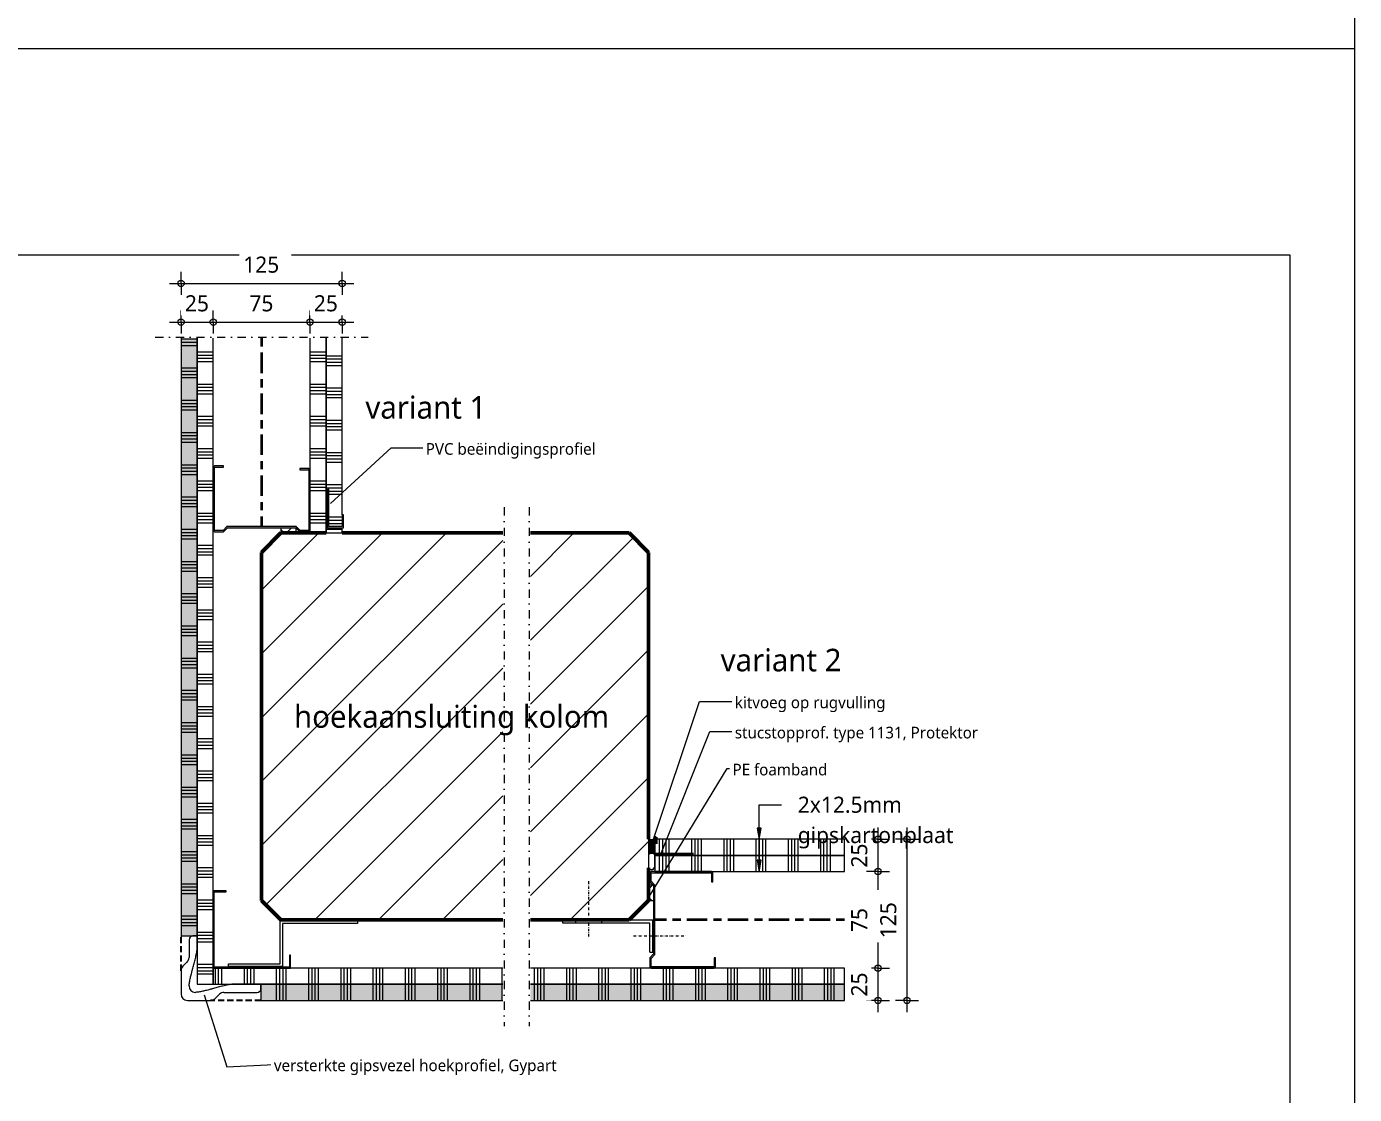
# Model space of a CAD drawing. Header units: millimetres. Extents: x -617 to 12931, y -7813 to -1363.
# Drawn here: x 7241 to 8271, y -3659 to -2831 of the extents above; entities that cross this region are included whole.
import ezdxf

# ---------------------------------------------------------------- set-up
doc = ezdxf.new("R2010")
doc.units = ezdxf.units.MM
for name, pattern in [('Center', [31.75, 6.35, -4.7625, 15.875, -4.7625]), ('Dash dot', [15.875, 6.35, -4.7625, 0, -4.7625]), ('Hidden', [7.14375, 4.7625, -2.38125]), ('Streep-stip _ detail', [4, 2, -1, 0, -1])]:
    doc.linetypes.add(name, pattern=pattern)
for name, color, linetype, lineweight in [('A-ANNO-DIMS', 211, 'Continuous', 13), ('A-ANNO-DIMS-5', 211, 'Continuous', 13), ('A-ANNO-IDEN', 131, 'Continuous', 18), ('A-DETL', 90, 'Continuous', 13), ('A-DETL-CNTR', 5, 'Center', 35), ('A-DETL-GENF', 92, 'Continuous', 18), ('A-DETL-HDLN', 90, 'Hidden', 25), ('G-ANNO-TEXT', 231, 'Continuous', 13)]:
    doc.layers.add(name, color=color, linetype=linetype, lineweight=lineweight)
doc.styles.add('Segoe UI_2', font='segoeui.ttf', dxfattribs={"height": 9})
doc.styles.add('Segoe UI_3', font='segoeui.ttf', dxfattribs={"height": 12.5})
doc.styles.add('Segoe UI_4', font='segoeui.ttf', dxfattribs={"height": 17.5})
doc.dimstyles.new('2_5_mm', dxfattribs={"dimscale": 304.8, "dimtxt": 13.092049, "dimasz": 0.016404, "dimexe": 0.029528, "dimexo": 0.0625, "dimgap": 0.014764, "dimtad": 1, "dimdec": 0, "dimzin": 0, "dimdsep": 46, "dimtxsty": 'Segoe UI_3', "dimblk1": 'DOTBLANK', "dimblk2": 'DOTBLANK', "dimsah": 1, "dimcen": 0.09, "dimdle": 0.029528, "dimazin": 0, "dimtfac": 1, "dimtdec": 4, "dimtix": 1, "dimtmove": 0, "dimatfit": 3, "dimfxl": 0.029528, "dimfxlon": 1, "dimtvp": 1, "dimtfill": 1, "dimtolj": 1, "dimtzin": 0, "dimarcsym": 2})

# ---------------------------------------------------------------- blocks, each defined once
blk = doc.blocks.new('40  gipsplaat - stootvast D12_5-2957503-22_1 Principedetails metalstud')
at = {"layer": 'A-DETL-GENF'}
h = blk.add_hatch(color=256, dxfattribs=at)
h.paths.add_polyline_path([(452.5, 0), (265, 0), (265, -12.5), (452.5, -12.5)])
h.paths.add_polyline_path([(243.5, 0), (0, 0), (0, -12.5), (243.5, -12.5)])
at = {"layer": 'A-DETL-GENF', "lineweight": 13}
h = blk.add_hatch(dxfattribs=at)
h.set_pattern_fill('FP_295', color=256, style=0, pattern_type=2)
h.set_pattern_definition([(270, (7865.207, -3586.474), (25, 1e-15), []), (270, (7862.707, -3586.474), (25, 1e-15), []), (270, (7860.207, -3586.474), (25, 1e-15), []), (270, (7857.707, -3586.474), (25, 1e-15), [])])
h.paths.add_polyline_path([(452.5, 0), (265, 0), (265, -12.5), (452.5, -12.5)])
h.paths.add_polyline_path([(243.5, 0), (0, 0), (0, -12.5), (243.5, -12.5)])
at = {"layer": 'A-DETL-GENF'}
for p, q in [((243.5, 0), (0, 0)), ((0, 0), (0, -12.5)), ((243.5, 0), (0, 0)), ((0, 0), (0, -12.5)), ((452.5, 0), (265, 0)), ((452.5, 0), (265, 0)), ((452.5, -9.2), (452.5, 0)), ((452.5, -9.2), (452.5, 0)), ((452.5, -12.5), (452.5, -9.2)), ((452.5, -12.5), (452.5, -9.2)), ((0, -12.5), (243.5, -12.5)), ((265, -12.5), (452.5, -12.5))]:
    blk.add_line(p, q, dxfattribs=at)
blk = doc.blocks.new('40  gipsplaat - D12_5-2957504-22_1 Principedetails metalstud')
at = {"layer": 'A-DETL-GENF', "lineweight": 13}
h = blk.add_hatch(dxfattribs=at)
h.set_pattern_fill('FP_296', color=256, style=0, pattern_type=2)
h.set_pattern_definition([(270, (7865.207, -3573.974), (25, 1e-15), []), (270, (7862.707, -3573.974), (25, 1e-15), []), (270, (7860.207, -3573.974), (25, 1e-15), []), (270, (7857.707, -3573.974), (25, 1e-15), [])])
h.paths.add_polyline_path([(488.7, 0), (265, 0), (265, -12.5), (489.5, -12.5), (489.5, 0)])
h.paths.add_polyline_path([(243.5, 0), (0, 0), (0, -12.5), (243.5, -12.5)])
at = {"layer": 'A-DETL-GENF'}
for p, q in [((243.5, 0), (0, 0)), ((0, 0), (0, -12.5)), ((243.5, 0), (0, 0)), ((0, 0), (0, -12.5)), ((452.5, 0), (265, 0)), ((452.5, 0), (265, 0)), ((475.1, 0), (452.5, 0)), ((475.1, 0), (452.5, 0)), ((489.5, 0), (475.1, 0)), ((489.5, 0), (475.1, 0)), ((489.5, -12.5), (489.5, 0)), ((0, -12.5), (101, -12.5)), ((0, -12.5), (101, -12.5)), ((101, -12.5), (111, -12.5)), ((111, -12.5), (150, -12.5)), ((150, -12.5), (243.5, -12.5)), ((150, -12.5), (243.5, -12.5)), ((265, -12.5), (429.5, -12.5)), ((265, -12.5), (429.5, -12.5)), ((429.5, -12.5), (489.5, -12.5))]:
    blk.add_line(p, q, dxfattribs=at)
blk = doc.blocks.new('40  gipsplaat - D12_5-2957505-22_1 Principedetails metalstud')
at = {"layer": 'A-DETL-GENF', "lineweight": 13}
h = blk.add_hatch(dxfattribs=at)
h.set_pattern_fill('FP_297', color=256, style=0, pattern_type=2)
h.set_pattern_definition([(90, (-7718.207, 3486.474), (-25, 1e-15), []), (90, (-7715.707, 3486.474), (-25, 1e-15), []), (90, (-7713.207, 3486.474), (-25, 1e-15), []), (90, (-7710.707, 3486.474), (-25, 1e-15), [])])
h.paths.add_polyline_path([(147, 0), (147, 12.5), (0, 12.5), (0, 0), (45, 0)])
at = {"layer": 'A-DETL-GENF'}
for p, q in [((147, 12.5), (0, 12.5)), ((0, 12.5), (0, 2.7)), ((0, 12.5), (0, 7)), ((147, 0), (147, 12.5)), ((147, 0), (147, 12.5)), ((0, 2.7), (0, 0)), ((0, 2.7), (0, 0)), ((0, 0), (36, 0)), ((36, 0), (44, 0)), ((44, 0), (147, 0)), ((44, 0), (147, 0))]:
    blk.add_line(p, q, dxfattribs=at)
blk = doc.blocks.new('40  gipsplaat - D12_5-V246-22_1 Principedetails metalstud')
at = {"layer": 'A-DETL-GENF', "lineweight": 13}
h = blk.add_hatch(dxfattribs=at)
h.set_pattern_fill('FP_298', color=256, style=0, pattern_type=2)
h.set_pattern_definition([(90, (-7718.207, 3473.974), (-25, 1e-15), []), (90, (-7715.707, 3473.974), (-25, 1e-15), []), (90, (-7713.207, 3473.974), (-25, 1e-15), []), (90, (-7710.707, 3473.974), (-25, 1e-15), [])])
h.paths.add_polyline_path([(147, 0), (147, 12.5), (0, 12.5), (0, 0), (9.2, 0)])
at = {"layer": 'A-DETL-GENF'}
for p, q in [((147, 12.5), (0, 12.5)), ((0, 12.5), (0, 0)), ((147, 12.5), (0, 12.5)), ((147, 0), (147, 12.5)), ((147, 0), (147, 12.5)), ((0, 0), (147, 0)), ((0, 0), (147, 0))]:
    blk.add_line(p, q, dxfattribs=at)
blk = doc.blocks.new('30 rugvulling kitvoeg - vierkante rugvulling-V247-22_1 Principedetails metalstud')
at = {"layer": 'A-DETL-GENF', "lineweight": 13}
h = blk.add_hatch(dxfattribs=at)
h.set_pattern_fill('FP_299', color=256, style=0, pattern_type=2)
h.set_pattern_definition([(45, (-7723.207, 3497.057), (-10.606602, 10.606602), []), (135, (-7723.207, 3497.057), (-10.606602, -10.606602), [])])
h.paths.add_polyline_path([(1, -12), (4, -12), (4, -0.4), (3.6, 0), (0, 0), (0, -12)])
at = {"layer": 'A-DETL-GENF'}
for p, q in [((3.6, 0), (0, 0)), ((0, -11.9), (0, -12)), ((0, -12), (4, -12))]:
    blk.add_line(p, q, dxfattribs=at)
blk = doc.blocks.new('22 metalstud profiel - 75 mm vert-4394541-22_1 Principedetails metalstud')
at = {"layer": 'A-DETL-GENF'}
blk.add_hatch(color=256, dxfattribs=at).paths.add_polyline_path([(29.5, 0), (26.5, -3), (-26.5, -3), (-29.5, 0), (-36.5, 0), (-37.5, -1), (-37.5, -50), (-36.5, -51), (-29.5, -51), (-29.5, -50), (-36.5, -50), (-36.5, -1), (-29.9, -1), (-26.9, -4), (26.9, -4), (29.9, -1), (36.5, -1), (36.5, -48), (29.5, -48), (29.5, -49), (36.5, -49), (37.5, -48), (37.5, -1), (36.5, 0)])
for p, q in [((-36.5, 0), (-37.5, -1)), ((-29.5, 0), (-36.5, 0)), ((-26.5, -3), (-29.5, 0)), ((29.5, 0), (26.5, -3)), ((36.5, 0), (29.5, 0)), ((37.5, -1), (36.5, 0)), ((-37.5, -1), (-37.5, -50)), ((-36.5, -50), (-36.5, -1)), ((-36.5, -1), (-29.9, -1)), ((-29.9, -1), (-26.9, -4)), ((-26.9, -4), (26.9, -4)), ((26.5, -3), (-26.5, -3)), ((26.9, -4), (29.9, -1)), ((29.9, -1), (36.5, -1)), ((36.5, -1), (36.5, -48)), ((37.5, -48), (37.5, -1)), ((-37.5, -50), (-36.5, -51)), ((-29.5, -50), (-36.5, -50)), ((-36.5, -51), (-29.5, -51)), ((-29.5, -51), (-29.5, -50)), ((36.5, -48), (29.5, -48)), ((29.5, -48), (29.5, -49)), ((29.5, -49), (36.5, -49)), ((36.5, -49), (37.5, -48))]:
    blk.add_line(p, q, dxfattribs=at)
blk = doc.blocks.new('40  gipsplaat - D12_5-2957506-22_1 Principedetails metalstud')
at = {"layer": 'A-DETL-GENF', "lineweight": 13}
h = blk.add_hatch(dxfattribs=at)
h.set_pattern_fill('FP_300', color=256, style=0, pattern_type=2)
h.set_pattern_definition([(270, (3233.974, 7460.707), (25, 1e-15), []), (270, (3236.474, 7460.707), (25, 1e-15), []), (270, (3238.974, 7460.707), (25, 1e-15), []), (270, (3241.474, 7460.707), (25, 1e-15), [])])
h.paths.add_polyline_path([(0, -12.5), (151, -12.5), (151, 0), (0, 0)])
at = {"layer": 'A-DETL-GENF'}
for p, q in [((2, 0), (0, 0)), ((0, 0), (0, -12.5)), ((2, 0), (0, 0)), ((41, 0), (2, 0)), ((49, 0), (41, 0)), ((151, 0), (49, 0)), ((151, 0), (49, 0)), ((0, -12.5), (3, -12.5)), ((3, -12.5), (151, -12.5))]:
    blk.add_line(p, q, dxfattribs=at)
blk = doc.blocks.new('40  gipsplaat - D12_5-2957507-22_1 Principedetails metalstud')
at = {"layer": 'A-DETL-GENF', "lineweight": 13}
h = blk.add_hatch(dxfattribs=at)
h.set_pattern_fill('FP_301', color=256, style=0, pattern_type=2)
h.set_pattern_definition([(270, (3230.974, 7473.207), (25, 1e-15), []), (270, (3233.474, 7473.207), (25, 1e-15), []), (270, (3235.974, 7473.207), (25, 1e-15), []), (270, (3238.474, 7473.207), (25, 1e-15), [])])
h.paths.add_polyline_path([(0, -1), (0, -12.5), (1, -12.5), (1, -1), (31, -1), (31, -2), (2, -2), (2, -12.5), (148, -12.5), (148, 0), (0, 0)])
at = {"layer": 'A-DETL-GENF'}
for p, q in [((148, 0), (0, 0)), ((0, 0), (0, -12.5)), ((148, 0), (0, 0)), ((0, -12.5), (1, -12.5)), ((0, -12.5), (1, -12.5)), ((11, -12.5), (148, -12.5)), ((11, -12.5), (148, -12.5))]:
    blk.add_line(p, q, dxfattribs=at)
blk = doc.blocks.new('30 rugvulling kitvoeg - vierkante rugvulling-V248-22_1 Principedetails metalstud')
at = {"layer": 'A-DETL-GENF', "lineweight": 13}
h = blk.add_hatch(dxfattribs=at)
h.set_pattern_fill('FP_302', color=256, style=0, pattern_type=2)
h.set_pattern_definition([(315, (3223.974, 7450.124), (10.606602, 10.606602), []), (45, (3223.974, 7450.124), (-10.606602, 10.606602), [])])
h.paths.add_polyline_path([(0, 0), (3.6, 0), (4, 0.4), (4, 12), (0, 12), (0, 0.4)])
at = {"layer": 'A-DETL-GENF'}
for p, q in [((0, 12), (0, 11.9)), ((4, 12), (0, 12)), ((0, 0), (3.6, 0))]:
    blk.add_line(p, q, dxfattribs=at)
blk = doc.blocks.new('22 metalstud profiel - 75 mm vert-V249-22_1 Principedetails metalstud')
at = {"layer": 'A-DETL-GENF'}
blk.add_hatch(color=256, dxfattribs=at).paths.add_polyline_path([(-36.5, 0), (-29.5, 0), (-26.5, 3), (26.5, 3), (29.5, 0), (36.5, 0), (37.5, 1), (37.5, 48), (36.5, 49), (29.5, 49), (29.5, 48), (36.5, 48), (36.5, 1), (29.9, 1), (26.9, 4), (-26.9, 4), (-29.9, 1), (-36.5, 1), (-36.5, 50), (-29.5, 50), (-29.5, 51), (-36.5, 51), (-37.5, 50), (-37.5, 1)])
for p, q in [((-36.5, 51), (-37.5, 50)), ((-29.5, 51), (-36.5, 51)), ((-36.5, 1), (-36.5, 50)), ((-36.5, 50), (-29.5, 50)), ((-29.5, 50), (-29.5, 51)), ((36.5, 49), (29.5, 49)), ((29.5, 49), (29.5, 48)), ((29.5, 48), (36.5, 48)), ((37.5, 48), (36.5, 49)), ((36.5, 48), (36.5, 1)), ((37.5, 1), (37.5, 48)), ((-37.5, 1), (-36.5, 0)), ((-29.9, 1), (-36.5, 1)), ((-36.5, 0), (-29.5, 0)), ((-26.9, 4), (-29.9, 1)), ((-29.5, 0), (-26.5, 3)), ((26.9, 4), (-26.9, 4)), ((-26.5, 3), (26.5, 3)), ((26.5, 3), (29.5, 0)), ((29.9, 1), (26.9, 4)), ((29.5, 0), (36.5, 0)), ((36.5, 1), (29.9, 1)), ((36.5, 0), (37.5, 1))]:
    blk.add_line(p, q, dxfattribs=at)
blk = doc.blocks.new('40  gipsplaat - D12_5-2957508-22_1 Principedetails metalstud')
at = {"layer": 'A-DETL-GENF', "lineweight": 13}
h = blk.add_hatch(dxfattribs=at)
h.set_pattern_fill('FP_303', color=256, style=0, pattern_type=2)
h.set_pattern_definition([(270, (3583.974, 7385.707), (25, 1e-15), []), (270, (3586.474, 7385.707), (25, 1e-15), []), (270, (3588.974, 7385.707), (25, 1e-15), []), (270, (3591.474, 7385.707), (25, 1e-15), [])])
h.paths.add_polyline_path([(0, 0.9), (0, 0), (501, 0), (501, 12.5), (0, 12.5)])
at = {"layer": 'A-DETL-GENF'}
for p, q in [((26.9, 12.5), (0, 12.5)), ((0, 12.5), (0, 0)), ((26.9, 12.5), (0, 12.5)), ((0, 12.5), (0, 0)), ((37.5, 12.5), (26.9, 12.5)), ((37.5, 12.5), (26.9, 12.5)), ((501, 12.5), (37.5, 12.5)), ((0, 0), (12.5, 0)), ((0, 0), (12.5, 0)), ((12.5, 0), (72.5, 0)), ((72.5, 0), (501, 0)), ((72.5, 0), (501, 0))]:
    blk.add_line(p, q, dxfattribs=at)
blk = doc.blocks.new('40  gipsplaat - stootvast D12_5-2957509-22_1 Principedetails metalstud')
at = {"layer": 'A-DETL-GENF'}
blk.add_hatch(color=256, dxfattribs=at).paths.add_polyline_path([(0, 12.5), (0, 0), (463.5, 0), (463.5, 12.5), (57, 12.5)])
at = {"layer": 'A-DETL-GENF', "lineweight": 13}
h = blk.add_hatch(dxfattribs=at)
h.set_pattern_fill('FP_304', color=256, style=0, pattern_type=2)
h.set_pattern_definition([(270, (3546.474, 7373.207), (25, 1e-15), []), (270, (3548.974, 7373.207), (25, 1e-15), []), (270, (3551.474, 7373.207), (25, 1e-15), []), (270, (3553.974, 7373.207), (25, 1e-15), [])])
h.paths.add_polyline_path([(0, 12.5), (0, 0), (463.5, 0), (463.5, 12.5), (57, 12.5)])
at = {"layer": 'A-DETL-GENF'}
for p, q in [((463.5, 12.5), (0, 12.5)), ((0, 12.5), (0, 3.2)), ((463.5, 12.5), (0, 12.5)), ((0, 12.5), (0, 3.2)), ((0, 3.2), (0, 0)), ((0, 3.2), (0, 0)), ((0, 0), (463.5, 0)), ((0, 0), (463.5, 0))]:
    blk.add_line(p, q, dxfattribs=at)
blk = doc.blocks.new('22  gyproc gypart hoekprofiel - 22 DI gyproc gypart hoekprofiel s e-V250-22_1 Principedetails metalstud')
at = {"layer": 'A-DETL-GENF'}
for p, q in [((-6.3, 34.5), (-6.3, 20.8)), ((0, 37.5), (-3.3, 37.5)), ((0, 26.9), (0, 37.5)), ((-12.5, 10.4), (-12.5, -7.5)), ((-7.7, 17.3), (-11, 14)), ((49.5, 0), (26.9, 0)), ((49.5, -3.3), (49.5, 0)), ((14, -11), (17.3, -7.7)), ((20.8, -6.3), (46.5, -6.3)), ((-7.5, -12.5), (10.4, -12.5))]:
    blk.add_line(p, q, dxfattribs=at)
for centre, radius, start, end in [((-3.3, 34.5), 3, 90, 180), ((-11.3, 20.8), 5, 315, 360), ((-7.5, 10.4), 5, 135, 180), ((-7.5, -7.5), 5, 180, 270), ((-1.3, -1.3), 5, 180, 270), ((20.8, -11.3), 5, 90, 135), ((46.5, -3.3), 3, 270, 0), ((10.4, -7.5), 5, 270, 315)]:
    blk.add_arc(centre, radius, start, end, dxfattribs=at)
for points, knots in [([(-6.3, -1.3), (-6.2, -0.3), (-6, 1.2), (-5.6, 3.3), (-5.3, 4.9), (-4.9, 6.5), (-4.5, 8.2), (-4.1, 9.6), (-3.8, 10.8), (-3.5, 12), (-3.1, 13.5), (-2.6, 15.3), (-2.1, 17.1), (-1.4, 19.7), (-0.7, 22.9), (-0.2, 25.6), (0, 26.9)], [0, 0, 0, 0, 0.125, 0.1875, 0.25, 0.3125, 0.375, 0.4375, 0.46875, 0.5, 0.5625, 0.625, 0.6875, 0.75, 0.875, 1, 1, 1, 1]), ([(26.9, 0), (25.6, -0.2), (22.9, -0.7), (19.7, -1.4), (17.1, -2.1), (15.3, -2.6), (13.5, -3.1), (12, -3.5), (10.8, -3.8), (9.6, -4.1), (8.2, -4.5), (6.5, -4.9), (4.9, -5.3), (3.3, -5.6), (1.2, -6), (-0.3, -6.2), (-1.3, -6.3)], [0, 0, 0, 0, 0.125, 0.25, 0.3125, 0.375, 0.4375, 0.5, 0.53125, 0.5625, 0.625, 0.6875, 0.75, 0.8125, 0.875, 1, 1, 1, 1])]:
    blk.add_open_spline(points, degree=3, knots=knots, dxfattribs=at)
blk = doc.blocks.new('00 afbreeklijn 1 s l - Type 1-V18-22_1 Principedetails metalstud')
at = {"layer": 'A-DETL-GENF', "linetype": 'Dash dot'}
blk.add_line((145, 0), (-20, 0), dxfattribs=at)
blk = doc.blocks.new('30 rugvulling kitvoeg - vierkante rugvulling-V252-22_1 Principedetails metalstud')
at = {"layer": 'A-DETL-GENF', "lineweight": 13}
h = blk.add_hatch(dxfattribs=at)
h.set_pattern_fill('FP_308', color=256, style=0, pattern_type=2)
h.set_pattern_definition([(315, (3223.974, 7485.707), (10.606602, 10.606602), []), (45, (3223.974, 7485.707), (-10.606602, 10.606602), [])])
h.paths.add_polyline_path([(0, 12.5), (0, 0), (3, 0), (3, 12.5)])
at = {"layer": 'A-DETL-GENF'}
for p, q in [((0, 12.5), (0, 0)), ((3, 12.5), (0, 12.5)), ((3, 0), (3, 12.5)), ((0, 0), (3, 0))]:
    blk.add_line(p, q, dxfattribs=at)
blk = doc.blocks.new('42 PVC beëindigingsprofiel - Type 3741-2060503-22_1 Principedetails metalstud')
at = {"layer": 'A-DETL-GENF'}
for p, q in [((-1, 13.5), (-11, 13.5)), ((-11, 13.5), (-11, 12.5)), ((-11, 12.5), (-2, 12.5)), ((-2, 12.5), (-2, 2)), ((-1, 1), (-1, 13.5)), ((-2, 2), (-31, 2)), ((-31, 2), (-31, 1)), ((-31, 1), (-1, 1))]:
    blk.add_line(p, q, dxfattribs=at)
blk = doc.blocks.new('00 afbreeklijn 1 s l - Type 1-2338409-22_1 Principedetails metalstud')
at = {"layer": 'A-DETL-GENF', "linetype": 'Dash dot'}
for p, q in [((382.5, 0), (-20, 0)), ((382.5, -19.5), (-20, -19.5))]:
    blk.add_line(p, q, dxfattribs=at)
blk = doc.blocks.new('42 stucstopprofiel droogbouw - type 1131-4980358-22_1 Principedetails metalstud')
at = {"layer": 'A-DETL-GENF', "lineweight": 35}
for p, q in [((-30, -1), (0, -1)), ((-1, -14), (-1, -9)), ((0, -14), (-1, -14)), ((0, -12.5), (0, -14))]:
    blk.add_line(p, q, dxfattribs=at)
blk = doc.blocks.new('30 kitvoeg op rugvulling - holle kitvoeg 5mm-V519-22_1 Principedetails metalstud')
at = {"layer": 'A-DETL-GENF', "lineweight": 13}
h = blk.add_hatch(dxfattribs=at)
h.set_pattern_fill('FP_638', color=256, style=0, pattern_type=2)
h.set_pattern_definition([(225, (7728.207, -3461.474), (10.606602, -10.606602), []), (315, (7728.207, -3461.474), (10.606602, 10.606602), [])])
h.paths.add_polyline_path([(2.9, 23.4), (2.1, 23.4), (1.3, 23.2), (0.6, 22.8), (0, 22.3), (0, 12.2), (0.6, 11.6), (1.3, 11.2), (2.1, 11), (2.9, 11), (3.7, 11.2), (4.4, 11.6), (5, 12.2), (5, 22.3), (4.4, 22.8), (3.7, 23.2)])
blk.add_hatch(color=256, dxfattribs=at).paths.add_polyline_path([(5, 12.2), (4.4, 11.6), (3.7, 11.2), (2.9, 11), (2.1, 11), (1.3, 11.2), (0.6, 11.6), (0, 12.2), (0, 0), (1.7, 0.4), (3.3, 0.4), (5, 0), (5, 11.6)])
for p, q in [((0, 22.3), (0, 12.2)), ((5, 12.2), (5, 22.3))]:
    blk.add_line(p, q, dxfattribs=at)
at = {"layer": 'A-DETL-GENF'}
for p, q in [((0, 12.2), (0, 0)), ((5, 0), (5, 12.2))]:
    blk.add_line(p, q, dxfattribs=at)
at = {"layer": 'A-DETL-GENF', "lineweight": 13}
for centre, start, end in [((2.5, 20.1), 41.4096, 138.5904), ((2.5, 14.4), 221.4096, 318.5904)]:
    blk.add_arc(centre, 3.33, start, end, dxfattribs=at)
at = {"layer": 'A-DETL-GENF'}
blk.add_open_spline([(0, 0), (0.6, 0.2), (1.7, 0.5), (3.3, 0.5), (4.4, 0.2), (5, 0)], degree=3, dxfattribs=at)
blk = doc.blocks.new('22 metalstud profiel L - buitenhoek-2109477-22_1 Principedetails metalstud')
at = {"layer": 'A-DETL-GENF'}
blk.add_hatch(color=256, dxfattribs=at).paths.add_polyline_path([(0, 0), (60, 0), (60, 10), (59.2, 10), (59.2, 0.8), (0.8, 0.8), (0.8, 59.2), (10, 59.2), (10, 60), (0, 60)])
for p, q in [((10, 60), (0, 60)), ((0, 60), (0, 0)), ((0.8, 0.8), (0.8, 59.2)), ((0.8, 59.2), (10, 59.2)), ((10, 59.2), (10, 60)), ((0, 0), (60, 0)), ((59.2, 0.8), (0.8, 0.8)), ((60, 10), (59.2, 10)), ((59.2, 10), (59.2, 0.8)), ((60, 0), (60, 10))]:
    blk.add_line(p, q, dxfattribs=at)
blk = doc.blocks.new('30 L-anker - 70x25-4462063-22_1 Principedetails metalstud')
at = {"layer": 'A-DETL-GENF', "linetype": 'Streep-stip _ detail', "lineweight": 13}
for p, q in [((12.5, -15), (12.5, 25)), ((-30, -50), (15, -50))]:
    blk.add_line(p, q, dxfattribs=at)
at = {"layer": 'A-DETL-GENF'}
for p, q in [((0, -70), (0, 0)), ((25, 0), (0, 0)), ((25, -2.5), (25, 0)), ((25, -2.5), (2.5, -2.5)), ((2.5, -2.5), (2.5, -70)), ((0, -40), (2.5, -40)), ((0, -60), (2.5, -60)), ((2.5, -70), (0, -70))]:
    blk.add_line(p, q, dxfattribs=at)
blk = doc.blocks.new('DIMBLOCK134-22_1 Principedetails metalstud')
at = {"layer": 'A-ANNO-DIMS-5'}
for p, q in [((7360.7, -3060.4), (7360.7, -3051.4)), ((7385.7, -3060.4), (7385.7, -3051.4)), ((7351.7, -3060.4), (7385.7, -3060.4)), ((7360.7, -3060.4), (7360.7, -3069.4)), ((7385.7, -3060.4), (7385.7, -3069.4))]:
    blk.add_line(p, q, dxfattribs=at)
for centre in [(7360.7, -3060.4), (7385.7, -3060.4)]:
    blk.add_circle(centre, 2.5, dxfattribs=at)
at = {"layer": 'A-ANNO-DIMS-5', "color": 0, "insert": (7363.7, -3039.6), "char_height": 12.5, "width": 22.852, "attachment_point": 1, "line_spacing_factor": 1.142579, "style": 'Segoe UI_3', "bg_fill": 3, "box_fill_scale": 1.25, "bg_fill_color": 9, "bg_fill_true_color": 13158600, "bg_fill_transparency": 0}
blk.add_mtext('25', dxfattribs=at)
blk = doc.blocks.new('_DotBlank')
at = {"color": 0, "linetype": 'ByBlock', "lineweight": -2}
blk.add_line((-0.5, 0), (-1, 0), dxfattribs=at)
blk.add_circle((0, 0), 0.5, dxfattribs=at)
blk = doc.blocks.new('DIMBLOCK135-22_1 Principedetails metalstud')
at = {"layer": 'A-ANNO-DIMS-5'}
for p, q in [((7385.7, -3060.4), (7385.7, -3051.4)), ((7460.7, -3060.4), (7460.7, -3051.4)), ((7385.7, -3060.4), (7460.7, -3060.4)), ((7385.7, -3060.4), (7385.7, -3069.4)), ((7460.7, -3060.4), (7460.7, -3069.4))]:
    blk.add_line(p, q, dxfattribs=at)
for centre in [(7385.7, -3060.4), (7460.7, -3060.4)]:
    blk.add_circle(centre, 2.5, dxfattribs=at)
at = {"layer": 'A-ANNO-DIMS-5', "color": 0, "insert": (7413.7, -3039.6), "char_height": 12.5, "width": 22.852, "attachment_point": 1, "line_spacing_factor": 1.142579, "style": 'Segoe UI_3', "bg_fill": 3, "box_fill_scale": 1.25, "bg_fill_color": 9, "bg_fill_true_color": 13158600, "bg_fill_transparency": 0}
blk.add_mtext('75', dxfattribs=at)
blk = doc.blocks.new('DIMBLOCK136-22_1 Principedetails metalstud')
at = {"layer": 'A-ANNO-DIMS-5'}
for p, q in [((7460.7, -3060.4), (7460.7, -3051.4)), ((7485.7, -3060.4), (7485.7, -3051.4)), ((7460.7, -3060.4), (7494.7, -3060.4)), ((7460.7, -3060.4), (7460.7, -3069.4)), ((7485.7, -3060.4), (7485.7, -3069.4))]:
    blk.add_line(p, q, dxfattribs=at)
for centre in [(7460.7, -3060.4), (7485.7, -3060.4)]:
    blk.add_circle(centre, 2.5, dxfattribs=at)
at = {"layer": 'A-ANNO-DIMS-5', "color": 0, "insert": (7463.7, -3039.6), "char_height": 12.5, "width": 22.852, "attachment_point": 1, "line_spacing_factor": 1.142579, "style": 'Segoe UI_3', "bg_fill": 3, "box_fill_scale": 1.25, "bg_fill_color": 9, "bg_fill_true_color": 13158600, "bg_fill_transparency": 0}
blk.add_mtext('25', dxfattribs=at)
blk = doc.blocks.new('DIMBLOCK137-22_1 Principedetails metalstud')
at = {"layer": 'A-ANNO-DIMS-5'}
for p, q in [((7360.7, -3030.4), (7360.7, -3021.4)), ((7485.7, -3030.4), (7485.7, -3021.4)), ((7351.7, -3030.4), (7494.7, -3030.4)), ((7360.7, -3030.4), (7360.7, -3039.4)), ((7485.7, -3030.4), (7485.7, -3039.4))]:
    blk.add_line(p, q, dxfattribs=at)
for centre in [(7360.7, -3030.4), (7485.7, -3030.4)]:
    blk.add_circle(centre, 2.5, dxfattribs=at)
at = {"layer": 'A-ANNO-DIMS-5', "color": 0, "insert": (7408.9, -3009.6), "char_height": 12.5, "width": 34.277, "attachment_point": 1, "line_spacing_factor": 1.142579, "style": 'Segoe UI_3', "bg_fill": 3, "box_fill_scale": 1.25, "bg_fill_color": 9, "bg_fill_true_color": 13158600, "bg_fill_transparency": 0}
blk.add_mtext('125', dxfattribs=at)
blk = doc.blocks.new('DIMBLOCK138-22_1 Principedetails metalstud')
at = {"layer": 'A-ANNO-DIMS-5'}
for p, q in [((7901.2, -3452.5), (7901.2, -3486.5)), ((7901.2, -3461.5), (7892.2, -3461.5)), ((7901.2, -3461.5), (7910.2, -3461.5)), ((7901.2, -3486.5), (7892.2, -3486.5)), ((7901.2, -3486.5), (7910.2, -3486.5))]:
    blk.add_line(p, q, dxfattribs=at)
for centre in [(7901.2, -3461.5), (7901.2, -3486.5)]:
    blk.add_circle(centre, 2.5, dxfattribs=at)
at = {"layer": 'A-ANNO-DIMS-5', "color": 0, "insert": (7880.4, -3483.5), "char_height": 12.5, "width": 22.852, "attachment_point": 1, "rotation": 90, "line_spacing_factor": 1.142579, "style": 'Segoe UI_3', "bg_fill": 3, "box_fill_scale": 1.25, "bg_fill_color": 9, "bg_fill_true_color": 13158600, "bg_fill_transparency": 0}
blk.add_mtext('25', dxfattribs=at)
blk = doc.blocks.new('DIMBLOCK139-22_1 Principedetails metalstud')
at = {"layer": 'A-ANNO-DIMS-5'}
for p, q in [((7901.2, -3486.5), (7892.2, -3486.5)), ((7901.2, -3486.5), (7901.2, -3561.5)), ((7901.2, -3486.5), (7910.2, -3486.5)), ((7901.2, -3561.5), (7892.2, -3561.5)), ((7901.2, -3561.5), (7910.2, -3561.5))]:
    blk.add_line(p, q, dxfattribs=at)
for centre in [(7901.2, -3486.5), (7901.2, -3561.5)]:
    blk.add_circle(centre, 2.5, dxfattribs=at)
at = {"layer": 'A-ANNO-DIMS-5', "color": 0, "insert": (7880.4, -3533.5), "char_height": 12.5, "width": 22.852, "attachment_point": 1, "rotation": 90, "line_spacing_factor": 1.142579, "style": 'Segoe UI_3', "bg_fill": 3, "box_fill_scale": 1.25, "bg_fill_color": 9, "bg_fill_true_color": 13158600, "bg_fill_transparency": 0}
blk.add_mtext('75', dxfattribs=at)
blk = doc.blocks.new('DIMBLOCK140-22_1 Principedetails metalstud')
at = {"layer": 'A-ANNO-DIMS-5'}
for p, q in [((7901.2, -3561.5), (7892.2, -3561.5)), ((7901.2, -3561.5), (7901.2, -3595.5)), ((7901.2, -3561.5), (7910.2, -3561.5)), ((7901.2, -3586.5), (7892.2, -3586.5)), ((7901.2, -3586.5), (7910.2, -3586.5))]:
    blk.add_line(p, q, dxfattribs=at)
for centre in [(7901.2, -3561.5), (7901.2, -3586.5)]:
    blk.add_circle(centre, 2.5, dxfattribs=at)
at = {"layer": 'A-ANNO-DIMS-5', "color": 0, "insert": (7880.4, -3583.5), "char_height": 12.5, "width": 22.852, "attachment_point": 1, "rotation": 90, "line_spacing_factor": 1.142579, "style": 'Segoe UI_3', "bg_fill": 3, "box_fill_scale": 1.25, "bg_fill_color": 9, "bg_fill_true_color": 13158600, "bg_fill_transparency": 0}
blk.add_mtext('25', dxfattribs=at)
blk = doc.blocks.new('DIMBLOCK141-22_1 Principedetails metalstud')
at = {"layer": 'A-ANNO-DIMS-5'}
for p, q in [((7923.7, -3452.5), (7923.7, -3595.5)), ((7923.7, -3461.5), (7914.7, -3461.5)), ((7923.7, -3461.5), (7932.7, -3461.5)), ((7923.7, -3586.5), (7914.7, -3586.5)), ((7923.7, -3586.5), (7932.7, -3586.5))]:
    blk.add_line(p, q, dxfattribs=at)
for centre in [(7923.7, -3461.5), (7923.7, -3586.5)]:
    blk.add_circle(centre, 2.5, dxfattribs=at)
at = {"layer": 'A-ANNO-DIMS-5', "color": 0, "insert": (7902.9, -3538.3), "char_height": 12.5, "width": 34.277, "attachment_point": 1, "rotation": 90, "line_spacing_factor": 1.142579, "style": 'Segoe UI_3', "bg_fill": 3, "box_fill_scale": 1.25, "bg_fill_color": 9, "bg_fill_true_color": 13158600, "bg_fill_transparency": 0}
blk.add_mtext('125', dxfattribs=at)

msp = doc.modelspace()

# ---------------------------------------------------------------- hatches: boundary and pattern name
at = {"layer": 'A-DETL-GENF', "lineweight": 13}
h = msp.add_hatch(dxfattribs=at)
h.set_pattern_fill('FP_284', color=250, style=0, pattern_type=2)
h.set_pattern_definition([(45, (0, 0), (-24.74874, 24.74874), [])])
h.paths.add_polyline_path([(7438.2, -3524), (7610.2, -3524), (7610.2, -3224), (7438.2, -3224), (7423.2, -3239), (7423.2, -3509)])
h.paths.add_polyline_path([(7678.6, -3524), (7708.2, -3524), (7723.2, -3509), (7723.2, -3239), (7708.2, -3224), (7631.7, -3224), (7631.7, -3524)])
at = {"layer": 'G-ANNO-TEXT'}
for points in [[(7809, -3461.8), (7810.6, -3452.8), (7807.4, -3452.8)], [(7809, -3486.7), (7810.6, -3477.7), (7807.4, -3477.7)]]:
    msp.add_hatch(color=7, dxfattribs=at).paths.add_polyline_path(points)

# ---------------------------------------------------------------- linework, layer by layer
at = {"layer": 'A-ANNO-IDEN'}
for p, q in [((7476.6, -3201.2), (7523.6, -3158)), ((7523.6, -3158), (7550.5, -3158)), ((7725.5, -3466), (7762.7, -3354.6)), ((7762.7, -3354.6), (7790.2, -3354.6)), ((7733.3, -3471.9), (7770.8, -3378)), ((7770.8, -3378), (7790.2, -3378)), ((7723.9, -3505.7), (7784.3, -3406.7)), ((7784.3, -3406.7), (7788.4, -3406.7)), ((7378.5, -3582.1), (7396.3, -3637.9)), ((7396.3, -3637.9), (7432.7, -3636.1))]:
    msp.add_line(p, q, dxfattribs=at)
at = {"layer": 'A-DETL', "lineweight": 18}
for p, q in [((8270.7, -1363.2), (8270.7, -4333.2)), ((4070.7, -2848.2), (8270.7, -2848.2)), ((6220.7, -3008.2), (8220.7, -3008.2)), ((8220.7, -3008.2), (8220.7, -4283.2)), ((7437.5, -3558.1), (7437.5, -3524.8)), ((7437.5, -3524.8), (7497.5, -3524.8)), ((7497.5, -3526.8), (7439.5, -3526.8)), ((7439.5, -3526.8), (7439.5, -3560.1)), ((7497.5, -3524.8), (7497.5, -3526.8)), ((7397.5, -3558.1), (7437.5, -3558.1)), ((7397.5, -3560.1), (7397.5, -3558.1)), ((7439.5, -3560.1), (7397.5, -3560.1))]:
    msp.add_line(p, q, dxfattribs=at)
at = {"layer": 'A-DETL', "lineweight": 50}
for p, q in [((7438.2, -3224), (7423.2, -3239)), ((7473.2, -3224), (7438.2, -3224)), ((7610.2, -3224), (7485.7, -3224)), ((7708.2, -3224), (7631.7, -3224)), ((7723.2, -3239), (7708.2, -3224)), ((7423.2, -3239), (7423.2, -3509)), ((7723.2, -3461.5), (7723.2, -3239)), ((7723.2, -3509), (7723.2, -3483.8)), ((7423.2, -3509), (7438.2, -3524)), ((7708.2, -3524), (7723.2, -3509)), ((7438.2, -3524), (7610.2, -3524)), ((7631.7, -3524), (7708.2, -3524))]:
    msp.add_line(p, q, dxfattribs=at)
at = {"layer": 'A-DETL-CNTR'}
for p, q in [((7423.2, -3073), (7423.2, -3219)), ((7875.2, -3524), (7728.2, -3524))]:
    msp.add_line(p, q, dxfattribs=at)
at = {"layer": 'A-DETL-HDLN'}
for p, q in [((7360.7, -3563.5), (7360.7, -3536.5)), ((7422.7, -3586.5), (7383.6, -3586.5))]:
    msp.add_line(p, q, dxfattribs=at)
at = {"layer": 'G-ANNO-TEXT', "color": 250}
for p, q in [((7809, -3434.8), (7826.5, -3434.8)), ((7809, -3486.7), (7809, -3434.8)), ((7809, -3434.8), (7826.5, -3434.8)), ((7809, -3461.8), (7809, -3434.8)), ((7810.6, -3452.8), (7807.4, -3452.8)), ((7807.4, -3452.8), (7809, -3461.8)), ((7809, -3461.8), (7810.6, -3452.8)), ((7810.6, -3477.7), (7807.4, -3477.7)), ((7807.4, -3477.7), (7809, -3486.7)), ((7809, -3486.7), (7810.6, -3477.7))]:
    msp.add_line(p, q, dxfattribs=at)

# ---------------------------------------------------------------- block references
at = {"layer": 'A-DETL-GENF', "linetype": 'Dash dot'}
for name, p, rotation in [('00 afbreeklijn 1 s l - Type 1-V18-22_1 Principedetails metalstud', (7485.7, -3072), 180), ('00 afbreeklijn 1 s l - Type 1-2338409-22_1 Principedetails metalstud', (7611.2, -3586.5), 89.99999999999994)]:
    msp.add_blockref(name, p, dxfattribs=dict(at, rotation=rotation))
at = {"layer": 'A-DETL-GENF'}
for name, p, rotation in [('40  gipsplaat - stootvast D12_5-2957509-22_1 Principedetails metalstud', (7373.2, -3536.5), 89.9999999999992), ('40  gipsplaat - D12_5-2957508-22_1 Principedetails metalstud', (7385.7, -3574), 89.9999999999992), ('40  gipsplaat - D12_5-2957506-22_1 Principedetails metalstud', (7460.7, -3224), 90.00000000000081), ('40  gipsplaat - D12_5-2957507-22_1 Principedetails metalstud', (7473.2, -3221), 90.00000000000082), ('42 PVC beëindigingsprofiel - Type 3741-2060503-22_1 Principedetails metalstud', (7473.2, -3221), 270.0000000000009), ('30 rugvulling kitvoeg - vierkante rugvulling-V248-22_1 Principedetails metalstud', (7450.1, -3224), 89.99999999999996), ('30 rugvulling kitvoeg - vierkante rugvulling-V252-22_1 Principedetails metalstud', (7485.7, -3224), 89.99999999999984), ('22 metalstud profiel - 75 mm vert-4394541-22_1 Principedetails metalstud', (7724.2, -3524), 89.99999999999991), ('30 L-anker - 70x25-4462063-22_1 Principedetails metalstud', (7726.7, -3524), 269.9999999999998), ('40  gipsplaat - D12_5-2957504-22_1 Principedetails metalstud', (7875.2, -3574), 180), ('40  gipsplaat - stootvast D12_5-2957503-22_1 Principedetails metalstud', (7875.2, -3586.5), 180)]:
    msp.add_blockref(name, p, dxfattribs=dict(at, rotation=rotation))
for name, p in [('22 metalstud profiel - 75 mm vert-V249-22_1 Principedetails metalstud', (7423.2, -3223)), ('40  gipsplaat - D12_5-V246-22_1 Principedetails metalstud', (7728.2, -3474)), ('40  gipsplaat - D12_5-2957505-22_1 Principedetails metalstud', (7728.2, -3486.5)), ('30 rugvulling kitvoeg - vierkante rugvulling-V247-22_1 Principedetails metalstud', (7723.2, -3497.1)), ('22 metalstud profiel L - buitenhoek-2109477-22_1 Principedetails metalstud', (7385.7, -3561.5)), ('22  gyproc gypart hoekprofiel - 22 DI gyproc gypart hoekprofiel s e-V250-22_1 Principedetails metalstud', (7373.2, -3574))]:
    msp.add_blockref(name, p, dxfattribs=at)
at = {"layer": 'A-DETL-GENF', "lineweight": 35, "rotation": 180}
msp.add_blockref('42 stucstopprofiel droogbouw - type 1131-4980358-22_1 Principedetails metalstud', (7728.2, -3474), dxfattribs=at)
at = {"layer": 'A-DETL-GENF', "lineweight": 13, "rotation": 180}
msp.add_blockref('30 kitvoeg op rugvulling - holle kitvoeg 5mm-V519-22_1 Principedetails metalstud', (7728.2, -3461.5), dxfattribs=at)

# ---------------------------------------------------------------- texts
at = {"layer": 'G-ANNO-TEXT', "color": 7, "attachment_point": 1}
for s, insert, char_height, width, style in [('variant 1', (7503.7, -3117.8), 17.5, 113.84, 'Segoe UI_4'), ('variant 2', (7779.2, -3313.8), 17.5, 113.84, 'Segoe UI_4'), ('hoekaansluiting kolom', (7448.3, -3357.6), 17.5, 299.831, 'Segoe UI_4'), ('2x12.5mm ', (7839, -3428.5), 12.5, 103.418, 'Segoe UI_3')]:
    msp.add_mtext(s, dxfattribs=dict(at, insert=insert, char_height=char_height, width=width, style=style))

# ---------------------------------------------------------------- next in the draw order: texts
at = {"layer": 'A-ANNO-IDEN', "lineweight": 13, "char_height": 9, "attachment_point": 1, "style": 'Segoe UI_2', "bg_fill": 3, "box_fill_scale": 1.25, "bg_fill_color": 9, "bg_fill_true_color": 13158600, "bg_fill_transparency": 0}
for s, insert, width in [('PVC beëindigingsprofiel', (7550.5, -3154.3), 171.962), ('kitvoeg op rugvulling', (7790.2, -3350.9), 152.321), ('stucstopprof. type 1131, Protektor', (7790.2, -3374.3), 242.911), ('PE foamband', (7788.4, -3403), 93.797), ('versterkte gipsvezel hoekprofiel, Gypart', (7432.7, -3632.4), 280.991)]:
    msp.add_mtext(s, dxfattribs=dict(at, insert=insert, width=width))

# ---------------------------------------------------------------- next in the draw order: dimensions: what is measured, and where the dimension line sits
at = {"layer": 'A-ANNO-DIMS'}
dim = msp.add_linear_dim(base=(7385.7, -3060.4), p1=(7360.7, -3069.4), p2=(7385.7, -3069.4), dimstyle='2_5_mm', override={"dimpost": '<>', "dimfxl": 25}, dxfattribs=at)
dim.commit()
dim.dimension.update_dxf_attribs({"geometry": 'DIMBLOCK134-22_1 Principedetails metalstud', "text_midpoint": (7373.2, -3049.4)})
dim = msp.add_linear_dim(base=(7901.2, -3486.5), p1=(7892.2, -3461.5), p2=(7892.2, -3486.5), angle=90, dimstyle='2_5_mm', override={"dimpost": '<>', "dimfxl": 25}, dxfattribs=at)
dim.commit()
dim.dimension.update_dxf_attribs({"geometry": 'DIMBLOCK138-22_1 Principedetails metalstud', "text_midpoint": (7890.3, -3474)})

# ---------------------------------------------------------------- next in the draw order: dimensions: what is measured, and where the dimension line sits
dim = msp.add_linear_dim(base=(7460.7, -3060.4), p1=(7385.7, -3069.4), p2=(7460.7, -3069.4), dimstyle='2_5_mm', override={"dimpost": '<>', "dimfxl": 75}, dxfattribs=at)
dim.commit()
dim.dimension.update_dxf_attribs({"geometry": 'DIMBLOCK135-22_1 Principedetails metalstud', "text_midpoint": (7423.2, -3049.5)})
dim = msp.add_linear_dim(base=(7901.2, -3561.5), p1=(7892.2, -3486.5), p2=(7892.2, -3561.5), angle=90, dimstyle='2_5_mm', override={"dimpost": '<>', "dimfxl": 75}, dxfattribs=at)
dim.commit()
dim.dimension.update_dxf_attribs({"geometry": 'DIMBLOCK139-22_1 Principedetails metalstud', "text_midpoint": (7890.4, -3524)})

# ---------------------------------------------------------------- next in the draw order: dimensions: what is measured, and where the dimension line sits
dim = msp.add_linear_dim(base=(7485.7, -3060.4), p1=(7460.7, -3069.4), p2=(7485.7, -3069.4), dimstyle='2_5_mm', override={"dimpost": '<>', "dimfxl": 25}, dxfattribs=at)
dim.commit()
dim.dimension.update_dxf_attribs({"geometry": 'DIMBLOCK136-22_1 Principedetails metalstud', "text_midpoint": (7473.2, -3049.4)})
dim = msp.add_linear_dim(base=(7901.2, -3586.5), p1=(7892.2, -3561.5), p2=(7892.2, -3586.5), angle=90, dimstyle='2_5_mm', override={"dimpost": '<>', "dimfxl": 25}, dxfattribs=at)
dim.commit()
dim.dimension.update_dxf_attribs({"geometry": 'DIMBLOCK140-22_1 Principedetails metalstud', "text_midpoint": (7890.3, -3574)})

# ---------------------------------------------------------------- next in the draw order: dimensions: what is measured, and where the dimension line sits
dim = msp.add_linear_dim(base=(7485.7, -3030.4), p1=(7360.7, -3039.4), p2=(7485.7, -3039.4), dimstyle='2_5_mm', override={"dimpost": '<>', "dimfxl": 125}, dxfattribs=at)
dim.commit()
dim.dimension.update_dxf_attribs({"geometry": 'DIMBLOCK137-22_1 Principedetails metalstud', "text_midpoint": (7423.2, -3019.4)})
dim = msp.add_linear_dim(base=(7923.7, -3586.5), p1=(7914.7, -3461.5), p2=(7914.7, -3586.5), angle=90, dimstyle='2_5_mm', override={"dimpost": '<>', "dimfxl": 125}, dxfattribs=at)
dim.commit()
dim.dimension.update_dxf_attribs({"geometry": 'DIMBLOCK141-22_1 Principedetails metalstud', "text_midpoint": (7912.7, -3524)})

# ---------------------------------------------------------------- next in the draw order: texts
at = {"layer": 'G-ANNO-TEXT', "color": 7, "insert": (7839, -3452), "char_height": 12.5, "width": 145.506, "attachment_point": 1, "style": 'Segoe UI_3'}
msp.add_mtext('gipskartonplaat', dxfattribs=at)

doc.saveas('drawing.dxf')
